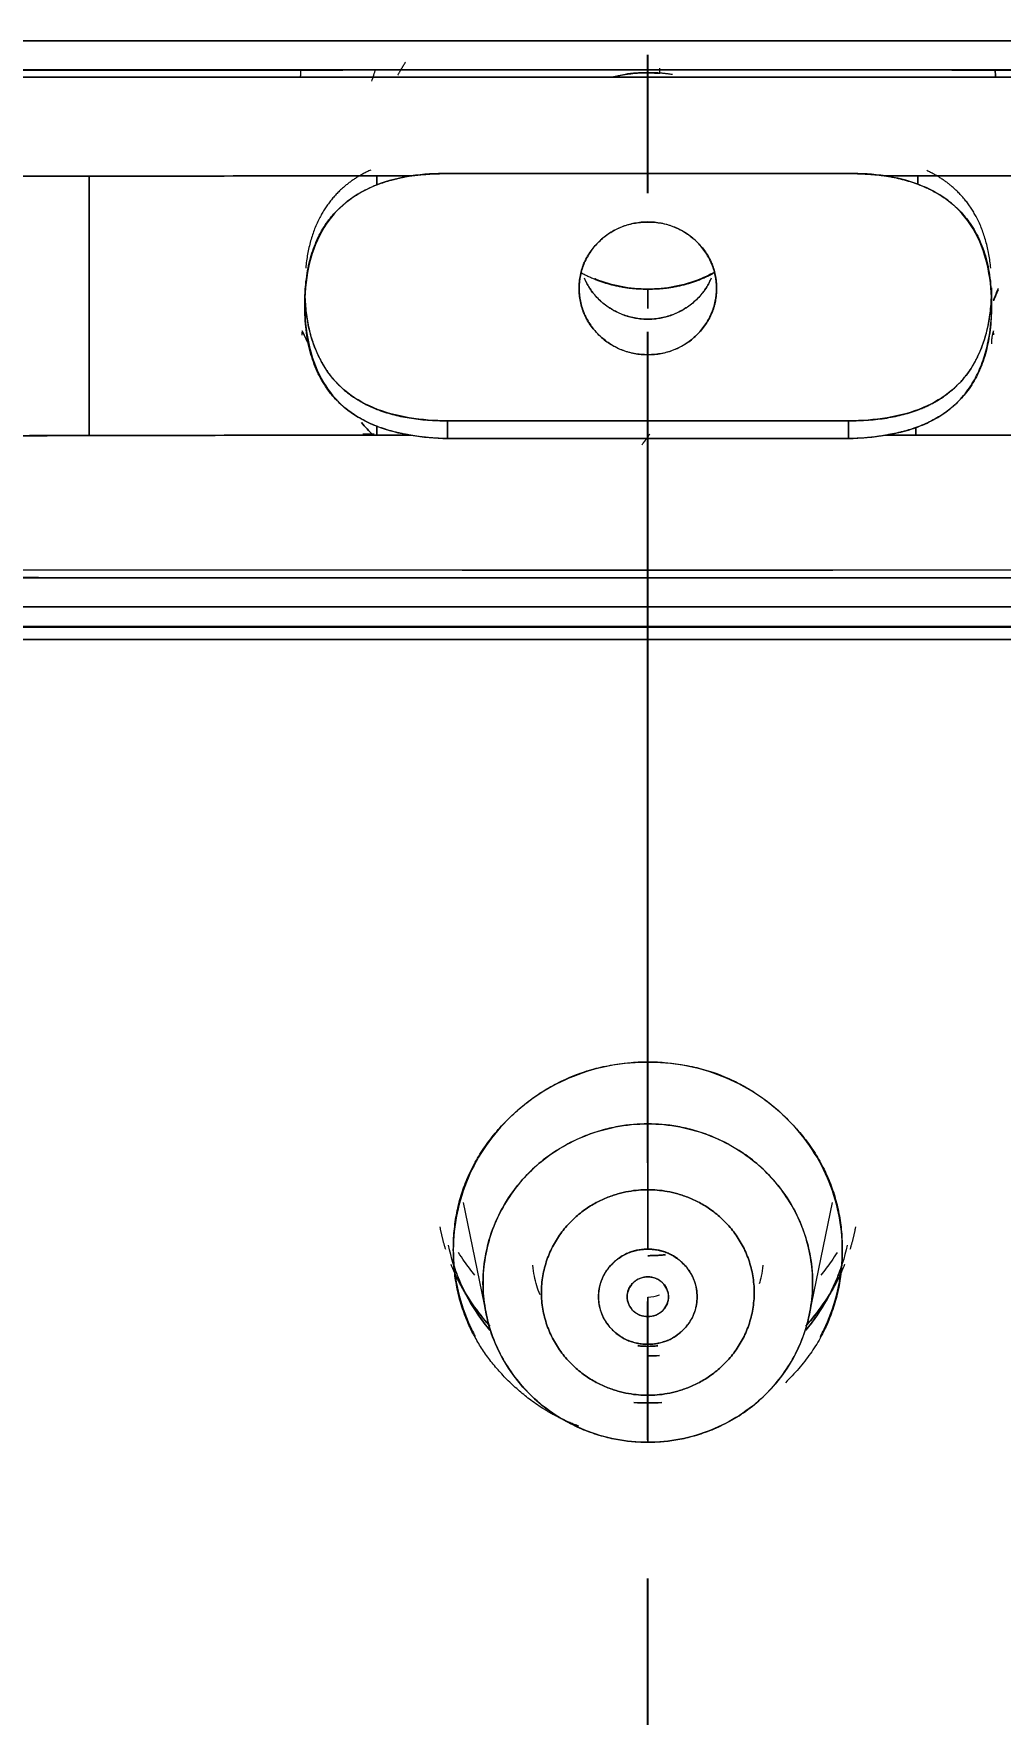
# Model space of a CAD drawing. Header units: inches. Extents: x 1105 to 1525, y -292 to 302.
# Drawn here: x 1204.5 to 1215.05, y 15.59 to 33.94 of the extents above; entities that cross this region are included whole.
import ezdxf

# ---------------------------------------------------------------- set-up
doc = ezdxf.new("R2010")
doc.units = ezdxf.units.IN
doc.header["$LTSCALE"] = 2.42
doc.header["$MEASUREMENT"] = 0
doc.header["$PDMODE"] = 3
doc.header["$PDSIZE"] = 0.3125
doc.linetypes.add('CENTER2', pattern=[1.125, 0.75, -0.125, 0.125, -0.125])
doc.layers.get('0').update_dxf_attribs({"linetype": 'CONTINUOUS'})
doc.layers.get('Defpoints').update_dxf_attribs({"linetype": 'CONTINUOUS'})
doc.layers.add('CENTER', color=1, linetype='CENTER2')
doc.layers.add('DIM', color=3, linetype='CONTINUOUS', lineweight=18)
doc.styles.get("Standard").update_dxf_attribs({"font": 'arial.ttf', "width": 0.8})
doc.dimstyles.new('ISO-25', dxfattribs={"dimtxt": 5, "dimasz": 2.5, "dimexe": 1.25, "dimexo": 0.625, "dimgap": 2, "dimtad": 1, "dimtih": 1, "dimtoh": 1, "dimdec": 1, "dimdsep": 46, "dimtxsty": 'Standard', "dimcen": 0, "dimclrd": 3, "dimclre": 3, "dimclrt": 4, "dimadec": 0, "dimazin": 0, "dimtfac": 1, "dimtdec": 1, "dimtmove": 0, "dimatfit": 3, "dimfxl": 1, "dimarcsym": 0})

# ---------------------------------------------------------------- blocks, each defined once
blk = doc.blocks.new('*D1')
at = {"layer": 'Defpoints', "color": 0, "transparency": 16777216}
for p in [(1211.201, 101.815), (1211.201, -172.578), (1309.638, -172.578)]:
    blk.add_point(p, dxfattribs=at)
at = {"layer": 'DIM', "color": 3, "lineweight": -2, "transparency": 16777216}
for p, q in [((1211.826, 101.815), (1310.888, 101.815)), ((1309.638, 96.815), (1309.638, -30.872)), ((1309.638, -167.578), (1309.638, -39.892)), ((1211.826, -172.578), (1310.888, -172.578))]:
    blk.add_line(p, q, dxfattribs=at)
at = {"layer": 'DIM', "color": 3, "transparency": 16777216}
for points in [[(1308.805, 96.815), (1310.472, 96.815), (1309.638, 101.815)], [(1308.805, -167.578), (1310.472, -167.578), (1309.638, -172.578)]]:
    blk.add_solid(points, dxfattribs=at)
at = {"layer": 'DIM', "color": 4, "transparency": 16777216, "insert": (1309.638, -35.382), "char_height": 5, "attachment_point": 5}
blk.add_mtext('274.4', dxfattribs=at)

msp = doc.modelspace()

# ---------------------------------------------------------------- linework, layer by layer
at = {"linetype": 'Continuous', "lineweight": 18, "extrusion": (0, 1, 0)}
for p, q in [((1214.954, 30.979), (1214.954, 31.166)), ((1209.013, 29.713), (1209.013, 29.52)), ((1213.393, 29.713), (1209.013, 29.713)), ((1213.393, 29.521), (1213.393, 29.713)), ((1209.013, 29.52), (1211.196, 29.521)), ((1211.196, 29.521), (1213.393, 29.521)), ((1174.196, 27.458), (1248.197, 27.458)), ((1209.184, 21.178), (1209.436, 19.958)), ((1212.965, 19.958), (1213.217, 21.178))]:
    msp.add_line(p, q, dxfattribs=at)
at = {"linetype": 'Continuous', "lineweight": 18}
for points, degree, knots in [([(1211.201, 97.587), (1208.989, 97.587), (1204.567, 97.377), (1197.996, 96.435), (1191.554, 94.877), (1185.3, 92.715), (1179.296, 89.972), (1173.599, 86.674), (1168.264, 82.852), (1163.343, 78.543), (1158.882, 73.79), (1154.926, 68.637), (1151.511, 63.134), (1148.672, 57.334), (1146.434, 51.293), (1144.82, 45.07), (1143.846, 38.724), (1143.628, 34.452), (1143.628, 32.316)], 3, [0, 0, 0, 0, 0.0625, 0.125, 0.1875, 0.25, 0.3125, 0.375, 0.4375, 0.5, 0.5625, 0.625, 0.6875, 0.75, 0.8125, 0.875, 0.9375, 1, 1, 1, 1]), ([(1143.628, 32.316), (1143.628, 33.384), (1143.683, 35.52), (1143.927, 38.716), (1144.333, 41.897), (1145.089, 46.107), (1146.435, 51.293), (1148.671, 57.334), (1151.513, 63.133), (1154.925, 68.637), (1158.884, 73.789), (1163.342, 78.544), (1168.266, 82.851), (1175.377, 87.949), (1185.175, 93.007), (1195.807, 96.122), (1204.567, 97.376), (1208.989, 97.587), (1211.201, 97.587)], 3, [0, 0, 0, 0, 0.03125, 0.0625, 0.09375, 0.125, 0.1875, 0.25, 0.3125, 0.375, 0.4375, 0.5, 0.5625, 0.625, 0.75, 0.875, 0.9375, 1, 1, 1, 1]), ([(1278.773, 32.316), (1278.773, 34.452), (1278.555, 38.724), (1277.581, 45.07), (1275.967, 51.293), (1273.729, 57.334), (1270.89, 63.134), (1267.475, 68.637), (1263.519, 73.79), (1259.058, 78.543), (1254.137, 82.852), (1248.802, 86.674), (1243.105, 89.972), (1237.101, 92.715), (1230.847, 94.877), (1224.405, 96.435), (1217.834, 97.377), (1213.412, 97.587), (1211.201, 97.587)], 3, [0, 0, 0, 0, 0.0625, 0.125, 0.1875, 0.25, 0.3125, 0.375, 0.4375, 0.5, 0.5625, 0.625, 0.6875, 0.75, 0.8125, 0.875, 0.9375, 1, 1, 1, 1]), ([(1211.201, 97.587), (1213.412, 97.587), (1217.834, 97.376), (1226.594, 96.122), (1237.226, 93.007), (1247.024, 87.949), (1254.135, 82.851), (1259.059, 78.544), (1263.517, 73.789), (1267.476, 68.637), (1270.888, 63.133), (1273.73, 57.334), (1275.594, 52.3), (1276.773, 48.182), (1277.744, 44.012), (1278.555, 38.724), (1278.773, 34.452), (1278.773, 32.316)], 3, [0, 0, 0, 0, 0.0625, 0.125, 0.25, 0.375, 0.4375, 0.5, 0.5625, 0.625, 0.6875, 0.75, 0.8125, 0.84375, 0.875, 0.9375, 1, 1, 1, 1]), ([(1211.201, 96.342), (1204.652, 96.342), (1191.804, 93.873), (1179.702, 89.031), (1174.255, 85.516), (1168.81, 82.002), (1159.547, 73.055), (1152.269, 62.535), (1147.256, 50.845), (1144.7, 38.434), (1144.7, 32.107)], 2, [0, 0, 0, 0.125, 0.25, 0.375, 0.375, 0.5, 0.625, 0.75, 0.875, 1, 1, 1]), ([(1195.817, 93.394), (1202.015, 94.846), (1208.388, 95.111), (1213.318, 95.316), (1218.223, 94.804), (1224.622, 94.135), (1230.757, 92.275), (1238.11, 90.045), (1244.729, 86.221), (1251.525, 82.295), (1257.155, 76.908), (1262.782, 71.525), (1266.914, 64.997), (1271.044, 58.472), (1273.44, 51.181), (1275.835, 43.891), (1276.356, 36.257), (1276.877, 28.632), (1275.497, 21.105), (1274.115, 13.574), (1270.908, 6.579), (1268.052, 0.347), (1263.883, -5.15), (1257.961, -12.96), (1249.886, -18.696), (1244.869, -22.26), (1239.241, -24.844)], 2, [0, 0, 0, 0.125, 0.125, 0.1875, 0.1875, 0.25, 0.25, 0.3125, 0.3125, 0.375, 0.375, 0.4375, 0.4375, 0.5, 0.5, 0.5625, 0.5625, 0.625, 0.625, 0.6875, 0.6875, 0.75, 0.75, 0.875, 0.875, 1, 1, 1]), ([(1239.241, -24.844), (1239.945, -24.521), (1241.272, -23.883), (1243.174, -22.889), (1245.001, -21.861), (1246.885, -20.721), (1248.901, -19.401), (1251.067, -17.862), (1253.381, -16.063), (1255.852, -13.947), (1258.478, -11.445), (1261.219, -8.502), (1263.993, -5.097), (1266.701, -1.233), (1269.256, 3.091), (1271.566, 7.863), (1273.516, 12.997), (1275.013, 18.357), (1276.016, 23.822), (1276.519, 29.339), (1276.519, 34.879), (1276.016, 40.4), (1275.013, 45.856), (1273.519, 51.206), (1271.546, 56.409), (1269.108, 61.424), (1266.224, 66.213), (1262.916, 70.741), (1259.21, 74.971), (1255.137, 78.868), (1250.725, 82.407), (1245.994, 85.568), (1241.004, 88.308), (1235.91, 90.561), (1230.9, 92.3), (1226.102, 93.564), (1221.565, 94.42), (1217.342, 94.931), (1213.501, 95.163), (1210.069, 95.186), (1207.014, 95.06), (1204.285, 94.831), (1201.84, 94.532), (1199.657, 94.187), (1197.676, 93.811), (1196.425, 93.537), (1195.817, 93.394)], 3, [0, 0, 0, 0, 0.012202, 0.023189, 0.033858, 0.045296, 0.057999, 0.071972, 0.087381, 0.104481, 0.123651, 0.145097, 0.168608, 0.193819, 0.220656, 0.249232, 0.279085, 0.309194, 0.339088, 0.368937, 0.398843, 0.428755, 0.458652, 0.488547, 0.518447, 0.548347, 0.57824, 0.608136, 0.638049, 0.667943, 0.697772, 0.727718, 0.757896, 0.787508, 0.81533, 0.841142, 0.865293, 0.887639, 0.907732, 0.925508, 0.941345, 0.955585, 0.96839, 0.979913, 0.990205, 1, 1, 1, 1]), ([(1275.847, 28.397), (1275.855, 28.506), (1276.042, 31.393), (1276.001, 37.08), (1274.791, 45.363), (1272.449, 53.418), (1269.02, 61.1), (1264.562, 68.273), (1259.157, 74.81), (1252.9, 80.594), (1245.902, 85.522), (1238.289, 89.508), (1230.196, 92.479), (1221.759, 94.387), (1213.124, 95.194), (1204.448, 94.882), (1198.741, 93.93), (1195.937, 93.274)], 3, [0, 0, 0, 0, 0.002813, 0.073998, 0.145197, 0.216398, 0.287593, 0.358788, 0.429985, 0.501178, 0.572361, 0.643545, 0.714738, 0.785869, 0.857235, 0.928659, 1, 1, 1, 1]), ([(1195.887, 93.19), (1196.492, 93.332), (1197.738, 93.605), (1199.71, 93.979), (1201.883, 94.322), (1204.316, 94.62), (1207.033, 94.848), (1210.074, 94.973), (1213.49, 94.95), (1217.314, 94.719), (1221.518, 94.21), (1226.034, 93.358), (1230.81, 92.1), (1235.796, 90.369), (1240.867, 88.127), (1245.834, 85.4), (1250.543, 82.252), (1254.935, 78.73), (1258.989, 74.851), (1262.678, 70.64), (1265.971, 66.134), (1268.842, 61.366), (1271.269, 56.374), (1273.233, 51.195), (1274.72, 45.87), (1275.718, 40.438), (1276.219, 34.943), (1276.219, 29.429), (1275.719, 23.937), (1274.72, 18.497), (1273.23, 13.162), (1271.289, 8.051), (1268.99, 3.302), (1266.446, -1.003), (1263.75, -4.849), (1260.989, -8.238), (1258.26, -11.168), (1255.647, -13.658), (1253.187, -15.765), (1250.884, -17.555), (1248.728, -19.088), (1246.721, -20.401), (1244.846, -21.536), (1243.027, -22.56), (1241.133, -23.549), (1239.813, -24.184), (1239.113, -24.505)], 3, [0, 0, 0, 0, 0.009795, 0.020087, 0.03161, 0.044415, 0.058655, 0.074492, 0.092268, 0.112361, 0.134707, 0.158858, 0.18467, 0.212492, 0.242104, 0.272282, 0.302228, 0.332057, 0.361951, 0.391864, 0.42176, 0.451653, 0.481553, 0.511453, 0.541348, 0.571245, 0.601157, 0.631063, 0.660912, 0.690806, 0.720915, 0.750768, 0.779344, 0.806181, 0.831392, 0.854903, 0.876349, 0.895519, 0.912619, 0.928028, 0.942001, 0.954704, 0.966142, 0.976811, 0.987798, 1, 1, 1, 1]), ([(1238.926, -24.204), (1244.594, -21.601), (1249.636, -17.993), (1253.679, -15.099), (1257.214, -11.632), (1261.748, -7.184), (1265.281, -1.952), (1269.377, 4.114), (1271.926, 10.932), (1274.313, 17.314), (1275.221, 24.04), (1276.204, 31.32), (1275.41, 38.624), (1274.478, 47.195), (1271.171, 55.203), (1268.094, 62.655), (1263.166, 69.11), (1259.017, 74.545), (1253.753, 79.002), (1248.176, 83.723), (1241.629, 87.101), (1235.346, 90.344), (1228.485, 92.185), (1218.496, 94.865), (1208.135, 94.39), (1201.98, 94.108), (1195.989, 92.705)], 2, [0, 0, 0, 0.125, 0.125, 0.1875, 0.1875, 0.25, 0.25, 0.3125, 0.3125, 0.375, 0.375, 0.4375, 0.4375, 0.5, 0.5, 0.5625, 0.5625, 0.625, 0.625, 0.6875, 0.6875, 0.75, 0.75, 0.875, 0.875, 1, 1, 1]), ([(1195.989, 92.705), (1196.681, 92.867), (1198.001, 93.154), (1199.941, 93.514), (1201.848, 93.812), (1203.864, 94.068), (1206.081, 94.278), (1208.538, 94.424), (1211.258, 94.481), (1214.287, 94.415), (1217.665, 94.179), (1221.39, 93.718), (1225.413, 92.977), (1229.663, 91.91), (1234.077, 90.476), (1238.587, 88.642), (1243.083, 86.403), (1247.409, 83.81), (1251.422, 80.959), (1255.075, 77.927), (1258.424, 74.708), (1261.577, 71.202), (1264.604, 67.271), (1267.483, 62.819), (1270.107, 57.845), (1272.33, 52.456), (1274.036, 46.829), (1275.168, 41.173), (1275.735, 35.705), (1275.811, 30.574), (1275.491, 25.797), (1274.836, 21.258), (1273.845, 16.787), (1272.478, 12.274), (1270.697, 7.727), (1268.522, 3.274), (1266.041, -0.911), (1263.375, -4.71), (1260.618, -8.09), (1257.835, -11.072), (1255.092, -13.667), (1252.471, -15.879), (1250.029, -17.736), (1247.779, -19.294), (1245.71, -20.607), (1243.81, -21.721), (1242.074, -22.664), (1240.467, -23.48), (1239.433, -23.971), (1238.926, -24.204)], 3, [0, 0, 0, 0, 0.011269, 0.021419, 0.031278, 0.041852, 0.053605, 0.066538, 0.08081, 0.096678, 0.114498, 0.1344, 0.156117, 0.179301, 0.203861, 0.229789, 0.256714, 0.283873, 0.310306, 0.335514, 0.360061, 0.38505, 0.41157, 0.440282, 0.471001, 0.502948, 0.535235, 0.566974, 0.597228, 0.625207, 0.651, 0.675617, 0.700265, 0.725877, 0.752635, 0.779868, 0.806498, 0.831609, 0.855023, 0.876985, 0.897373, 0.915773, 0.93207, 0.946569, 0.959582, 0.971263, 0.981756, 0.991115, 1, 1, 1, 1]), ([(1211.196, 33.545), (1209.083, 33.545), (1205.005, 33.544), (1199.095, 33.541), (1193.574, 33.538), (1188.386, 33.534), (1183.493, 33.53), (1178.793, 33.528), (1175.726, 33.527), (1174.196, 33.527)], 3, [0, 0, 0, 0, 0.171361, 0.33061, 0.479245, 0.618954, 0.751317, 0.87595, 1, 1, 1, 1]), ([(1174.196, 33.459), (1174.621, 33.459), (1175.623, 33.459), (1177.354, 33.459), (1179.541, 33.459), (1182.183, 33.459), (1185.282, 33.46), (1188.837, 33.461), (1192.69, 33.462), (1196.64, 33.463), (1200.486, 33.464), (1204.186, 33.465), (1207.74, 33.465), (1210.06, 33.465), (1211.196, 33.465)], 3, [0, 0, 0, 0, 0.03445, 0.081226, 0.140329, 0.211757, 0.295512, 0.391593, 0.5, 0.607891, 0.711837, 0.811837, 0.907891, 1, 1, 1, 1]), ([(1211.196, 33.465), (1205.03, 33.463), (1198.863, 33.463), (1186.53, 33.462), (1180.363, 33.461), (1174.196, 33.459)], 3, [0, 0, 0, 0, 0.5, 0.5, 1, 1, 1, 1]), ([(1211.201, 33.514), (1211.076, 33.514), (1210.951, 33.499), (1210.826, 33.468), (1210.823, 33.467), (1210.819, 33.466)], 3, [0, 0, 0, 0, 0.972171, 0.972171, 1, 1, 1, 1]), ([(1211.47, 33.493), (1211.34, 33.514), (1211.086, 33.514), (1210.978, 33.5)], 2, [0, 0, 0, 0.547903, 1, 1, 1]), ([(1248.196, 33.527), (1246.341, 33.527), (1242.787, 33.528), (1237.612, 33.531), (1232.647, 33.535), (1227.637, 33.539), (1222.421, 33.542), (1216.909, 33.544), (1213.139, 33.545), (1211.196, 33.545)], 3, [0, 0, 0, 0, 0.150471, 0.288099, 0.419622, 0.553075, 0.694302, 0.842529, 1, 1, 1, 1]), ([(1248.196, 33.459), (1242.03, 33.461), (1235.863, 33.462), (1223.53, 33.463), (1217.363, 33.463), (1211.196, 33.465)], 3, [0, 0, 0, 0, 0.5, 0.5, 1, 1, 1, 1]), ([(1211.196, 33.465), (1212.231, 33.465), (1214.4, 33.465), (1217.802, 33.465), (1221.502, 33.464), (1225.5, 33.463), (1229.723, 33.462), (1233.899, 33.461), (1237.758, 33.46), (1241.1, 33.459), (1243.925, 33.459), (1246.233, 33.459), (1247.599, 33.459), (1248.196, 33.459)], 3, [0, 0, 0, 0, 0.083895, 0.175842, 0.275842, 0.383895, 0.5, 0.618249, 0.722532, 0.812849, 0.889199, 0.951583, 1, 1, 1, 1]), ([(1208.176, 32.451), (1208.001, 32.372), (1207.867, 32.252), (1207.52, 31.941), (1207.466, 31.381)], 2, [0, 0, 0, 0.286335, 0.286335, 1, 1, 1]), ([(1208.244, 32.29), (1208.25, 32.292), (1208.262, 32.297), (1208.28, 32.303), (1208.298, 32.31), (1208.317, 32.316), (1208.335, 32.322), (1208.354, 32.328), (1208.373, 32.333), (1208.392, 32.339), (1208.412, 32.344), (1208.431, 32.349), (1208.451, 32.354), (1208.471, 32.359), (1208.491, 32.364), (1208.511, 32.368), (1208.532, 32.373), (1208.552, 32.377), (1208.573, 32.381), (1208.594, 32.384), (1208.608, 32.387), (1208.615, 32.388)], 3, [0, 0, 0, 0, 0.049618, 0.099529, 0.14974, 0.20026, 0.251096, 0.302255, 0.353746, 0.405576, 0.457751, 0.510279, 0.563166, 0.616421, 0.670048, 0.724055, 0.778448, 0.833233, 0.888416, 0.944003, 1, 1, 1, 1]), ([(1208.615, 32.388), (1208.622, 32.389), (1208.637, 32.39), (1208.658, 32.393), (1208.68, 32.395), (1208.701, 32.398), (1208.723, 32.4), (1208.745, 32.402), (1208.767, 32.403), (1208.789, 32.405), (1208.811, 32.406), (1208.834, 32.408), (1208.856, 32.409), (1208.879, 32.41), (1208.902, 32.411), (1208.925, 32.411), (1208.948, 32.412), (1208.971, 32.412), (1208.994, 32.412), (1209.01, 32.412), (1209.018, 32.412)], 3, [0, 0, 0, 0, 0.053567, 0.10733, 0.161295, 0.215469, 0.269862, 0.324479, 0.379328, 0.434417, 0.489753, 0.545342, 0.601191, 0.657308, 0.7137, 0.770372, 0.827331, 0.884585, 0.942139, 1, 1, 1, 1]), ([(1213.393, 32.412), (1213.401, 32.412), (1213.418, 32.412), (1213.442, 32.412), (1213.467, 32.412), (1213.491, 32.411), (1213.515, 32.41), (1213.539, 32.409), (1213.563, 32.408), (1213.587, 32.407), (1213.61, 32.406), (1213.634, 32.404), (1213.657, 32.402), (1213.68, 32.4), (1213.703, 32.398), (1213.726, 32.396), (1213.749, 32.393), (1213.771, 32.391), (1213.786, 32.389), (1213.794, 32.388)], 3, [0, 0, 0, 0, 0.061246, 0.122149, 0.182718, 0.24296, 0.302882, 0.362493, 0.421801, 0.480813, 0.539537, 0.597982, 0.656157, 0.714069, 0.771727, 0.829141, 0.886318, 0.943268, 1, 1, 1, 1]), ([(1213.794, 32.388), (1213.802, 32.386), (1213.818, 32.384), (1213.841, 32.38), (1213.865, 32.375), (1213.888, 32.37), (1213.911, 32.366), (1213.934, 32.36), (1213.956, 32.355), (1213.978, 32.349), (1214, 32.344), (1214.022, 32.338), (1214.044, 32.331), (1214.065, 32.325), (1214.086, 32.318), (1214.107, 32.311), (1214.127, 32.304), (1214.141, 32.299), (1214.147, 32.296)], 3, [0, 0, 0, 0, 0.066214, 0.131888, 0.197031, 0.261652, 0.325761, 0.389366, 0.452478, 0.515106, 0.577261, 0.638953, 0.700192, 0.760991, 0.82136, 0.881309, 0.940852, 1, 1, 1, 1]), ([(1214.944, 31.378), (1214.891, 31.938), (1214.544, 32.251), (1214.415, 32.367), (1214.247, 32.445)], 2, [0, 0, 0, 0.720531, 0.720531, 1, 1, 1]), ([(1208.244, 32.29), (1208.231, 32.284), (1208.099, 32.231), (1207.863, 32.092), (1207.613, 31.778), (1207.477, 31.38), (1207.442, 30.944), (1207.49, 30.514), (1207.634, 30.136), (1207.877, 29.842), (1208.103, 29.71), (1208.231, 29.658), (1208.244, 29.653)], 3, [0, 0, 0, 0, 0.013087, 0.126955, 0.243048, 0.371384, 0.509065, 0.645228, 0.768158, 0.876552, 0.986668, 1, 1, 1, 1]), ([(1208.244, 29.653), (1207.449, 29.961), (1207.455, 30.989), (1207.46, 31.984), (1208.244, 32.29)], 2, [0, 0, 0, 0.5, 0.5, 1, 1, 1]), ([(1214.147, 32.297), (1214.975, 31.986), (1214.953, 30.932), (1214.933, 29.925), (1214.125, 29.639)], 2, [0, 0, 0, 0.5, 0.5, 1, 1, 1]), ([(1214.125, 29.638), (1214.159, 29.65), (1214.192, 29.663), (1214.257, 29.692), (1214.353, 29.739), (1214.442, 29.797), (1214.552, 29.885), (1214.602, 29.934), (1214.692, 30.042), (1214.732, 30.1), (1214.8, 30.222), (1214.828, 30.285), (1214.876, 30.415), (1214.895, 30.482), (1214.939, 30.684), (1214.953, 30.822), (1214.955, 31.098), (1214.943, 31.236), (1214.888, 31.507), (1214.844, 31.64), (1214.712, 31.885), (1214.624, 31.997), (1214.462, 32.133), (1214.403, 32.172), (1214.279, 32.242), (1214.214, 32.271), (1214.147, 32.296)], 3, [0, 0, 0, 0, 0.03125, 0.03125, 0.0625, 0.125, 0.125, 0.1875, 0.1875, 0.25, 0.25, 0.3125, 0.3125, 0.375, 0.375, 0.5, 0.5, 0.625, 0.625, 0.75, 0.75, 0.875, 0.875, 0.9375, 0.9375, 1, 1, 1, 1]), ([(1211.951, 31.159), (1211.951, 31.207), (1211.946, 31.254), (1211.927, 31.347), (1211.912, 31.393), (1211.875, 31.48), (1211.851, 31.522), (1211.797, 31.601), (1211.766, 31.638), (1211.696, 31.705), (1211.658, 31.735), (1211.576, 31.788), (1211.533, 31.81), (1211.442, 31.847), (1211.395, 31.86), (1211.299, 31.879), (1211.25, 31.884), (1211.151, 31.884), (1211.102, 31.879), (1211.006, 31.86), (1210.959, 31.847), (1210.868, 31.81), (1210.825, 31.788), (1210.743, 31.735), (1210.705, 31.705), (1210.635, 31.638), (1210.604, 31.601), (1210.55, 31.522), (1210.526, 31.48), (1210.489, 31.393), (1210.474, 31.347), (1210.455, 31.254), (1210.451, 31.207), (1210.451, 31.159)], 3, [0, 0, 0, 0, 0.0625, 0.0625, 0.125, 0.125, 0.1875, 0.1875, 0.25, 0.25, 0.3125, 0.3125, 0.375, 0.375, 0.4375, 0.4375, 0.5, 0.5, 0.5625, 0.5625, 0.625, 0.625, 0.6875, 0.6875, 0.75, 0.75, 0.8125, 0.8125, 0.875, 0.875, 0.9375, 0.9375, 1, 1, 1, 1]), ([(1211.893, 31.27), (1211.875, 31.226), (1211.851, 31.184), (1211.797, 31.105), (1211.766, 31.069), (1211.696, 31.002), (1211.658, 30.971), (1211.576, 30.919), (1211.533, 30.896), (1211.442, 30.86), (1211.395, 30.846), (1211.299, 30.828), (1211.25, 30.823), (1211.151, 30.823), (1211.102, 30.828), (1211.006, 30.846), (1210.959, 30.86), (1210.868, 30.896), (1210.825, 30.919), (1210.743, 30.971), (1210.705, 31.002), (1210.635, 31.069), (1210.604, 31.105), (1210.55, 31.184), (1210.526, 31.226), (1210.508, 31.27)], 3, [0, 0, 0, 0, 0.083335, 0.083335, 0.16667, 0.16667, 0.250005, 0.250005, 0.33334, 0.33334, 0.416675, 0.416675, 0.50001, 0.50001, 0.583346, 0.583346, 0.666681, 0.666681, 0.750016, 0.750016, 0.833351, 0.833351, 0.916686, 0.916686, 1, 1, 1, 1]), ([(1211.201, 31.151), (1211.103, 31.151), (1211.006, 31.16), (1210.816, 31.196), (1210.723, 31.224), (1210.63, 31.261), (1210.627, 31.262), (1210.623, 31.264)], 3, [0, 0, 0, 0, 0.491159, 0.491159, 0.982319, 0.982319, 1, 1, 1, 1]), ([(1211.924, 31.333), (1211.873, 31.305), (1211.821, 31.281), (1211.678, 31.224), (1211.585, 31.196), (1211.395, 31.16), (1211.298, 31.151), (1211.201, 31.151)], 3, [0, 0, 0, 0, 0.229658, 0.229658, 0.614829, 0.614829, 1, 1, 1, 1]), ([(1207.456, 31.162), (1207.457, 30.44), (1207.864, 30.069), (1208.255, 29.713), (1209.013, 29.713)], 2, [0, 0, 0, 0.5, 0.5, 1, 1, 1]), ([(1210.451, 31.159), (1210.451, 31.112), (1210.455, 31.064), (1210.474, 30.971), (1210.489, 30.926), (1210.526, 30.838), (1210.55, 30.796), (1210.604, 30.717), (1210.635, 30.68), (1210.705, 30.613), (1210.743, 30.583), (1210.825, 30.53), (1210.868, 30.508), (1210.959, 30.472), (1211.006, 30.458), (1211.102, 30.439), (1211.151, 30.435), (1211.25, 30.435), (1211.299, 30.439), (1211.395, 30.458), (1211.442, 30.472), (1211.533, 30.508), (1211.576, 30.53), (1211.658, 30.583), (1211.696, 30.613), (1211.766, 30.68), (1211.797, 30.717), (1211.851, 30.796), (1211.875, 30.838), (1211.912, 30.926), (1211.927, 30.971), (1211.946, 31.064), (1211.951, 31.112), (1211.951, 31.159)], 3, [0, 0, 0, 0, 0.0625, 0.0625, 0.125, 0.125, 0.1875, 0.1875, 0.25, 0.25, 0.3125, 0.3125, 0.375, 0.375, 0.4375, 0.4375, 0.5, 0.5, 0.5625, 0.5625, 0.625, 0.625, 0.6875, 0.6875, 0.75, 0.75, 0.8125, 0.8125, 0.875, 0.875, 0.9375, 0.9375, 1, 1, 1, 1]), ([(1214.954, 31.166), (1214.954, 31.154), (1214.953, 30.994), (1214.92, 30.702), (1214.776, 30.324), (1214.533, 30.029), (1214.201, 29.836), (1213.812, 29.733), (1213.534, 29.713), (1213.393, 29.713)], 3, [0, 0, 0, 0, 0.015174, 0.2001, 0.367054, 0.514265, 0.663816, 0.8292, 1, 1, 1, 1]), ([(1213.393, 29.713), (1214.15, 29.712), (1214.543, 30.067), (1214.951, 30.436), (1214.954, 31.159)], 2, [0, 0, 0, 0.5, 0.5, 1, 1, 1]), ([(1209.013, 29.713), (1208.873, 29.713), (1208.597, 29.733), (1208.209, 29.836), (1207.877, 30.029), (1207.634, 30.324), (1207.508, 30.652), (1207.472, 30.879), (1207.464, 30.974)], 3, [0, 0, 0, 0, 0.184328, 0.364434, 0.527298, 0.687613, 0.869429, 1, 1, 1, 1]), ([(1214.974, 30.697), (1214.973, 30.694), (1214.971, 30.687), (1214.968, 30.678), (1214.966, 30.668), (1214.963, 30.659), (1214.961, 30.649), (1214.959, 30.64), (1214.958, 30.631), (1214.956, 30.622), (1214.955, 30.613), (1214.954, 30.604), (1214.953, 30.595), (1214.953, 30.587), (1214.952, 30.578), (1214.952, 30.57), (1214.952, 30.562), (1214.952, 30.557), (1214.952, 30.554)], 3, [0, 0, 0, 0, 0.071118, 0.141097, 0.209938, 0.277644, 0.344217, 0.409659, 0.47397, 0.537153, 0.599209, 0.660138, 0.719942, 0.778622, 0.836178, 0.892611, 0.947923, 1, 1, 1, 1]), ([(1208.614, 29.556), (1208.606, 29.557), (1208.59, 29.56), (1208.567, 29.564), (1208.543, 29.568), (1208.52, 29.573), (1208.498, 29.578), (1208.475, 29.583), (1208.453, 29.588), (1208.431, 29.593), (1208.41, 29.599), (1208.388, 29.605), (1208.367, 29.611), (1208.346, 29.618), (1208.325, 29.624), (1208.305, 29.631), (1208.284, 29.638), (1208.264, 29.645), (1208.251, 29.65), (1208.244, 29.653)], 3, [0, 0, 0, 0, 0.062585, 0.124655, 0.186219, 0.247284, 0.307859, 0.367953, 0.427576, 0.486736, 0.545443, 0.603707, 0.661537, 0.718944, 0.775938, 0.83253, 0.88873, 0.94455, 1, 1, 1, 1]), ([(1209.013, 29.52), (1209.004, 29.52), (1208.988, 29.52), (1208.964, 29.521), (1208.939, 29.521), (1208.915, 29.522), (1208.891, 29.523), (1208.867, 29.525), (1208.843, 29.526), (1208.82, 29.528), (1208.796, 29.53), (1208.773, 29.533), (1208.75, 29.535), (1208.727, 29.538), (1208.704, 29.541), (1208.681, 29.544), (1208.658, 29.548), (1208.636, 29.552), (1208.621, 29.555), (1208.614, 29.556)], 3, [0, 0, 0, 0, 0.061308, 0.122267, 0.182883, 0.243165, 0.303121, 0.362757, 0.422082, 0.481103, 0.539829, 0.598267, 0.656426, 0.714315, 0.771942, 0.829315, 0.886443, 0.943335, 1, 1, 1, 1]), ([(1213.796, 29.556), (1213.789, 29.555), (1213.775, 29.552), (1213.754, 29.549), (1213.732, 29.545), (1213.71, 29.542), (1213.689, 29.539), (1213.667, 29.536), (1213.644, 29.533), (1213.622, 29.531), (1213.6, 29.529), (1213.577, 29.527), (1213.555, 29.525), (1213.532, 29.524), (1213.509, 29.523), (1213.486, 29.522), (1213.463, 29.521), (1213.44, 29.521), (1213.416, 29.52), (1213.401, 29.52), (1213.393, 29.52)], 3, [0, 0, 0, 0, 0.053488, 0.107179, 0.161083, 0.215206, 0.269556, 0.32414, 0.378966, 0.434041, 0.489372, 0.544965, 0.600829, 0.65697, 0.713394, 0.770109, 0.82712, 0.884435, 0.942059, 1, 1, 1, 1]), ([(1214.125, 29.638), (1214.119, 29.636), (1214.106, 29.632), (1214.087, 29.625), (1214.068, 29.619), (1214.048, 29.613), (1214.028, 29.607), (1214.008, 29.601), (1213.988, 29.596), (1213.968, 29.591), (1213.947, 29.586), (1213.926, 29.581), (1213.905, 29.576), (1213.884, 29.572), (1213.862, 29.568), (1213.84, 29.564), (1213.818, 29.56), (1213.804, 29.557), (1213.796, 29.556)], 3, [0, 0, 0, 0, 0.059299, 0.118981, 0.179056, 0.239534, 0.300424, 0.361737, 0.423481, 0.485664, 0.548297, 0.611388, 0.674944, 0.738975, 0.803488, 0.868492, 0.933993, 1, 1, 1, 1]), ([(1211.196, 28.083), (1210.162, 28.083), (1207.994, 28.083), (1204.592, 28.083), (1200.892, 28.084), (1196.894, 28.084), (1192.67, 28.085), (1188.494, 28.086), (1184.636, 28.087), (1181.295, 28.087), (1178.469, 28.088), (1176.161, 28.087), (1174.794, 28.087), (1174.196, 28.087)], 3, [0, 0, 0, 0, 0.083875, 0.175812, 0.275812, 0.383875, 0.5, 0.618229, 0.7225, 0.812812, 0.889166, 0.951562, 1, 1, 1, 1]), ([(1174.196, 28.087), (1180.363, 28.085), (1186.53, 28.085), (1198.863, 28.086), (1205.03, 28.086), (1211.196, 28.083)], 3, [0, 0, 0, 0, 0.5, 0.5, 1, 1, 1, 1]), ([(1248.196, 28.087), (1247.772, 28.087), (1246.77, 28.088), (1245.039, 28.088), (1242.853, 28.088), (1240.21, 28.088), (1237.111, 28.087), (1233.556, 28.086), (1229.703, 28.086), (1225.753, 28.085), (1221.908, 28.084), (1218.208, 28.084), (1214.653, 28.083), (1212.333, 28.083), (1211.196, 28.083)], 3, [0, 0, 0, 0, 0.034446, 0.081219, 0.14032, 0.211749, 0.295505, 0.391589, 0.5, 0.607881, 0.711822, 0.811822, 0.907881, 1, 1, 1, 1]), ([(1211.196, 28.083), (1217.363, 28.086), (1223.53, 28.086), (1235.863, 28.085), (1242.03, 28.085), (1248.196, 28.087)], 3, [0, 0, 0, 0, 0.5, 0.5, 1, 1, 1, 1]), ([(1174.196, 28.015), (1176.053, 28.015), (1179.607, 28.014), (1184.784, 28.011), (1189.75, 28.007), (1194.759, 28.003), (1199.974, 28), (1205.485, 27.997), (1209.255, 27.997), (1211.196, 27.997)], 3, [0, 0, 0, 0, 0.150528, 0.288197, 0.419737, 0.553162, 0.694364, 0.842568, 1, 1, 1, 1]), ([(1211.196, 27.997), (1213.31, 27.997), (1217.388, 27.998), (1223.299, 28), (1228.819, 28.004), (1234.008, 28.008), (1238.901, 28.011), (1243.6, 28.014), (1246.667, 28.015), (1248.196, 28.015)], 3, [0, 0, 0, 0, 0.171374, 0.330633, 0.479275, 0.618984, 0.751357, 0.875997, 1, 1, 1, 1]), ([(1210.446, 18.736), (1210.035, 18.886), (1209.078, 19.81), (1209.077, 21.509), (1210.321, 22.711), (1211.201, 22.711)], 2, [0, 0, 0, 0.152527, 0.435018, 0.717509, 1, 1, 1]), ([(1211.201, 22.711), (1211.062, 22.711), (1210.923, 22.697), (1210.65, 22.645), (1210.516, 22.606), (1210.26, 22.503), (1210.137, 22.44), (1209.905, 22.29), (1209.798, 22.205), (1209.601, 22.015), (1209.512, 21.911), (1209.358, 21.688), (1209.292, 21.569), (1209.186, 21.321), (1209.145, 21.192), (1209.091, 20.928), (1209.077, 20.794), (1209.077, 20.526), (1209.091, 20.392), (1209.145, 20.128), (1209.186, 19.999), (1209.263, 19.82), (1209.289, 19.767), (1209.317, 19.714)], 3, [0, 0, 0, 0, 0.095767, 0.095767, 0.191534, 0.191534, 0.287301, 0.287301, 0.383068, 0.383068, 0.478835, 0.478835, 0.574603, 0.574603, 0.67037, 0.67037, 0.766137, 0.766137, 0.861904, 0.861904, 0.957671, 0.957671, 1, 1, 1, 1]), ([(1213.084, 19.714), (1213.112, 19.767), (1213.138, 19.82), (1213.215, 19.999), (1213.256, 20.128), (1213.31, 20.392), (1213.324, 20.526), (1213.324, 20.794), (1213.31, 20.928), (1213.256, 21.192), (1213.215, 21.321), (1213.109, 21.569), (1213.043, 21.688), (1212.889, 21.911), (1212.8, 22.015), (1212.603, 22.205), (1212.496, 22.29), (1212.264, 22.44), (1212.141, 22.503), (1211.885, 22.606), (1211.751, 22.645), (1211.478, 22.697), (1211.339, 22.711), (1211.201, 22.711)], 3, [0, 0, 0, 0, 0.042329, 0.042329, 0.138096, 0.138096, 0.233863, 0.233863, 0.32963, 0.32963, 0.425397, 0.425397, 0.521165, 0.521165, 0.616932, 0.616932, 0.712699, 0.712699, 0.808466, 0.808466, 0.904233, 0.904233, 1, 1, 1, 1]), ([(1211.201, 18.56), (1211.083, 18.56), (1210.965, 18.571), (1210.734, 18.615), (1210.621, 18.649), (1210.403, 18.736), (1210.299, 18.79), (1210.103, 18.916), (1210.011, 18.989), (1209.845, 19.149), (1209.77, 19.238), (1209.639, 19.427), (1209.583, 19.528), (1209.493, 19.738), (1209.459, 19.847), (1209.413, 20.07), (1209.401, 20.184), (1209.401, 20.412), (1209.413, 20.525), (1209.459, 20.749), (1209.493, 20.858), (1209.583, 21.068), (1209.639, 21.169), (1209.77, 21.358), (1209.845, 21.447), (1210.011, 21.607), (1210.103, 21.68), (1210.299, 21.806), (1210.403, 21.86), (1210.621, 21.947), (1210.734, 21.98), (1210.965, 22.025), (1211.083, 22.036), (1211.201, 22.036)], 3, [0, 0, 0, 0, 0.0625, 0.0625, 0.125, 0.125, 0.1875, 0.1875, 0.25, 0.25, 0.3125, 0.3125, 0.375, 0.375, 0.4375, 0.4375, 0.5, 0.5, 0.5625, 0.5625, 0.625, 0.625, 0.6875, 0.6875, 0.75, 0.75, 0.8125, 0.8125, 0.875, 0.875, 0.9375, 0.9375, 1, 1, 1, 1]), ([(1211.201, 22.036), (1211.318, 22.036), (1211.436, 22.025), (1211.667, 21.98), (1211.78, 21.947), (1211.998, 21.86), (1212.102, 21.806), (1212.298, 21.68), (1212.39, 21.607), (1212.556, 21.447), (1212.631, 21.358), (1212.762, 21.169), (1212.818, 21.068), (1212.908, 20.858), (1212.942, 20.749), (1212.988, 20.525), (1213, 20.412), (1213, 20.184), (1212.988, 20.07), (1212.942, 19.847), (1212.908, 19.738), (1212.818, 19.528), (1212.762, 19.427), (1212.631, 19.238), (1212.556, 19.149), (1212.39, 18.989), (1212.298, 18.916), (1212.102, 18.79), (1211.998, 18.736), (1211.78, 18.649), (1211.667, 18.615), (1211.436, 18.571), (1211.318, 18.56), (1211.201, 18.56)], 3, [0, 0, 0, 0, 0.0625, 0.0625, 0.125, 0.125, 0.1875, 0.1875, 0.25, 0.25, 0.3125, 0.3125, 0.375, 0.375, 0.4375, 0.4375, 0.5, 0.5, 0.5625, 0.5625, 0.625, 0.625, 0.6875, 0.6875, 0.75, 0.75, 0.8125, 0.8125, 0.875, 0.875, 0.9375, 0.9375, 1, 1, 1, 1]), ([(1211.201, 21.317), (1211.201, 21.289), (1211.201, 21.214), (1211.201, 21.108), (1211.201, 20.991), (1211.201, 20.89), (1211.201, 20.793), (1211.201, 20.715), (1211.201, 20.668)], 3, [0, 0, 0, 0, 0.122135, 0.34583, 0.503808, 0.646393, 0.80598, 1, 1, 1, 1]), ([(1211.201, 20.668), (1211.201, 20.715), (1211.201, 20.793), (1211.201, 20.89), (1211.201, 20.991), (1211.201, 21.108), (1211.201, 21.214), (1211.201, 21.289), (1211.201, 21.317)], 3, [0, 0, 0, 0, 0.19402, 0.353607, 0.496192, 0.65417, 0.877865, 1, 1, 1, 1]), ([(1209.477, 19.783), (1209.434, 19.834), (1209.394, 19.887), (1209.275, 20.059), (1209.206, 20.183), (1209.095, 20.442), (1209.053, 20.576), (1209.025, 20.713)], 3, [0, 0, 0, 0, 0.190477, 0.190477, 0.595745, 0.595745, 1, 1, 1, 1]), ([(1209.313, 20.383), (1209.272, 20.433), (1209.233, 20.485), (1209.175, 20.568), (1209.155, 20.599), (1209.135, 20.631)], 3, [0, 0, 0, 0, 0.635125, 0.635125, 1, 1, 1, 1]), ([(1213.376, 20.713), (1213.348, 20.576), (1213.306, 20.442), (1213.195, 20.183), (1213.126, 20.059), (1213.007, 19.887), (1212.967, 19.834), (1212.924, 19.783)], 3, [0, 0, 0, 0, 0.404255, 0.404255, 0.809524, 0.809524, 1, 1, 1, 1]), ([(1213.266, 20.631), (1213.246, 20.599), (1213.226, 20.568), (1213.168, 20.485), (1213.129, 20.433), (1213.088, 20.383)], 3, [0, 0, 0, 0, 0.364874, 0.364874, 1, 1, 1, 1]), ([(1209.477, 19.829), (1209.221, 20.107), (1209.062, 20.478), (1209.053, 20.501)], 2, [0, 0, 0, 0.938432, 1, 1, 1]), ([(1209.078, 20.507), (1209.099, 20.441), (1209.123, 20.376), (1209.206, 20.183), (1209.275, 20.059), (1209.394, 19.887), (1209.434, 19.834), (1209.477, 19.783)], 3, [0, 0, 0, 0, 0.250287, 0.250287, 0.760296, 0.760296, 1, 1, 1, 1]), ([(1210.024, 20.169), (1209.998, 20.235), (1209.977, 20.303), (1209.955, 20.412), (1209.949, 20.452), (1209.945, 20.492)], 3, [0, 0, 0, 0, 0.637914, 0.637914, 1, 1, 1, 1]), ([(1212.456, 20.492), (1212.452, 20.452), (1212.446, 20.412), (1212.432, 20.344), (1212.425, 20.316), (1212.418, 20.289)], 3, [0, 0, 0, 0, 0.583551, 0.583551, 1, 1, 1, 1]), ([(1212.924, 19.783), (1212.967, 19.834), (1213.007, 19.887), (1213.126, 20.059), (1213.195, 20.183), (1213.278, 20.376), (1213.302, 20.441), (1213.323, 20.507)], 3, [0, 0, 0, 0, 0.239705, 0.239705, 0.749713, 0.749713, 1, 1, 1, 1]), ([(1213.348, 20.501), (1213.339, 20.478), (1213.181, 20.108), (1212.924, 19.829)], 2, [0, 0, 0, 0.061405, 1, 1, 1]), ([(1209.118, 20.354), (1209.167, 20.256), (1209.222, 20.161), (1209.343, 19.986), (1209.408, 19.905), (1209.477, 19.829)], 3, [0, 0, 0, 0, 0.516715, 0.516715, 1, 1, 1, 1]), ([(1211.201, 20.366), (1211.171, 20.366), (1211.142, 20.36), (1211.087, 20.338), (1211.062, 20.322), (1211.021, 20.282), (1211.004, 20.258), (1210.981, 20.205), (1210.976, 20.177), (1210.976, 20.12), (1210.981, 20.092), (1211.004, 20.039), (1211.021, 20.015), (1211.062, 19.975), (1211.087, 19.959), (1211.142, 19.937), (1211.171, 19.931), (1211.201, 19.931)], 3, [0, 0, 0, 0, 0.125, 0.125, 0.25, 0.25, 0.375, 0.375, 0.5, 0.5, 0.625, 0.625, 0.75, 0.75, 0.875, 0.875, 1, 1, 1, 1]), ([(1211.201, 19.931), (1211.23, 19.931), (1211.259, 19.937), (1211.314, 19.959), (1211.339, 19.975), (1211.38, 20.015), (1211.397, 20.039), (1211.42, 20.092), (1211.426, 20.12), (1211.426, 20.177), (1211.42, 20.205), (1211.397, 20.258), (1211.38, 20.282), (1211.339, 20.322), (1211.314, 20.338), (1211.259, 20.36), (1211.23, 20.366), (1211.201, 20.366)], 3, [0, 0, 0, 0, 0.125, 0.125, 0.25, 0.25, 0.375, 0.375, 0.5, 0.5, 0.625, 0.625, 0.75, 0.75, 0.875, 0.875, 1, 1, 1, 1]), ([(1212.924, 19.829), (1212.993, 19.905), (1213.058, 19.986), (1213.178, 20.159), (1213.232, 20.252), (1213.28, 20.348)], 3, [0, 0, 0, 0, 0.488018, 0.488018, 1, 1, 1, 1]), ([(1211.201, 20.145), (1211.244, 20.145), (1211.287, 20.153), (1211.328, 20.169), (1211.328, 20.169), (1211.328, 20.169)], 3, [0, 0, 0, 0, 0.999873, 0.999873, 1, 1, 1, 1]), ([(1211.201, 19.629), (1211.201, 19.582), (1211.201, 19.509), (1211.201, 19.456), (1211.201, 19.378), (1211.201, 19.279), (1211.201, 19.166), (1211.201, 19.096), (1211.201, 19.073)], 3, [0, 0, 0, 0, 0.19402, 0.353607, 0.496192, 0.65417, 0.877865, 1, 1, 1, 1]), ([(1211.201, 19.073), (1211.201, 19.096), (1211.201, 19.166), (1211.201, 19.279), (1211.201, 19.378), (1211.201, 19.456), (1211.201, 19.509), (1211.201, 19.582), (1211.201, 19.629)], 3, [0, 0, 0, 0, 0.122135, 0.34583, 0.503808, 0.646393, 0.80598, 1, 1, 1, 1]), ([(1211.201, 18.989), (1211.201, 18.996), (1211.201, 19), (1211.201, 19.001), (1211.201, 18.999), (1211.201, 18.993), (1211.201, 18.993), (1211.201, 18.993)], 3, [0, 0, 0, 0, 0.499964, 0.499964, 0.999928, 0.999928, 1, 1, 1, 1]), ([(1211.201, 18.993), (1211.201, 18.993), (1211.201, 18.993), (1211.201, 18.999), (1211.201, 19.001), (1211.201, 19), (1211.201, 18.996), (1211.201, 18.989)], 3, [0, 0, 0, 0, 0.000072, 0.000072, 0.500036, 0.500036, 1, 1, 1, 1])]:
    msp.add_open_spline(points, degree=degree, knots=knots, dxfattribs=at)
for points, degree in [([(1144.7, 32.107), (1144.7, 34.21), (1144.914, 38.414), (1145.873, 44.659), (1147.462, 50.784), (1149.664, 56.728), (1152.458, 62.436), (1155.819, 67.851), (1159.713, 72.923), (1164.102, 77.601), (1168.946, 81.841), (1174.196, 85.602), (1179.802, 88.848), (1185.711, 91.547), (1191.866, 93.675), (1198.206, 95.209), (1204.672, 96.135), (1209.024, 96.342), (1211.201, 96.342)], 3), ([(1277.701, 32.107), (1277.701, 38.433), (1275.145, 50.843), (1270.132, 62.533), (1262.855, 73.054), (1253.592, 82.001), (1242.701, 89.031), (1230.599, 93.873), (1217.75, 96.342), (1211.201, 96.342)], 2), ([(1211.201, 96.342), (1213.377, 96.342), (1217.729, 96.135), (1224.195, 95.209), (1230.535, 93.675), (1236.69, 91.547), (1242.599, 88.848), (1248.205, 85.602), (1253.455, 81.841), (1258.299, 77.601), (1262.688, 72.923), (1266.582, 67.851), (1269.943, 62.436), (1272.737, 56.728), (1274.939, 50.784), (1276.528, 44.659), (1277.487, 38.414), (1277.701, 34.21), (1277.701, 32.107)], 3), ([(1174.196, 33.862), (1198.863, 33.862), (1223.53, 33.862), (1248.196, 33.862)], 3), ([(1248.196, 33.862), (1174.196, 33.862)], 1), ([(1208.471, 33.486), (1208.512, 33.559), (1208.556, 33.629)], 2), ([(1174.196, 33.527), (1211.196, 33.545)], 1), ([(1207.41, 33.465), (1207.415, 33.543)], 1), ([(1208.188, 33.42), (1208.201, 33.465), (1208.216, 33.51), (1208.231, 33.554)], 3), ([(1210.817, 33.467), (1211.002, 33.514), (1211.201, 33.514)], 2), ([(1211.196, 33.545), (1248.196, 33.527)], 1), ([(1211.196, 33.465), (1211.196, 33.075), (1211.196, 32.742), (1211.196, 32.413)], 3), ([(1211.196, 32.413), (1211.196, 32.742), (1211.196, 33.075), (1211.196, 33.465)], 3), ([(1211.201, 33.514), (1211.331, 33.508)], 1), ([(1211.331, 33.508), (1211.288, 33.512), (1211.244, 33.514), (1211.201, 33.514)], 3), ([(1211.331, 33.508), (1211.331, 33.563)], 1), ([(1214.997, 33.465), (1214.995, 33.491), (1214.994, 33.517), (1214.992, 33.543)], 3), ([(1214.992, 33.543), (1214.997, 33.465)], 1), ([(1205.102, 32.384), (1203.013, 32.383)], 1), ([(1203.013, 32.383), (1203.71, 32.384), (1204.406, 32.384), (1205.102, 32.384)], 3), ([(1208.244, 32.388), (1205.102, 32.384)], 1), ([(1205.102, 32.384), (1206.149, 32.385), (1207.197, 32.387), (1208.244, 32.388)], 3), ([(1205.102, 29.552), (1205.102, 32.384)], 1), ([(1205.102, 32.384), (1205.102, 29.553)], 1), ([(1208.244, 32.29), (1208.244, 32.388)], 1), ([(1208.244, 32.388), (1208.244, 32.355), (1208.244, 32.322), (1208.244, 32.29)], 3), ([(1208.615, 32.388), (1208.489, 32.367), (1208.364, 32.336), (1208.244, 32.29)], 3), ([(1208.615, 32.388), (1208.492, 32.388), (1208.368, 32.388), (1208.244, 32.388)], 3), ([(1208.244, 32.388), (1208.368, 32.388), (1208.492, 32.388), (1208.615, 32.388)], 3), ([(1209.018, 32.412), (1208.883, 32.414), (1208.748, 32.407), (1208.615, 32.388)], 3), ([(1209.018, 32.412), (1209.744, 32.413), (1210.47, 32.413), (1211.196, 32.413)], 3), ([(1211.196, 32.413), (1209.018, 32.412)], 1), ([(1211.196, 32.413), (1211.929, 32.413), (1212.661, 32.413), (1213.393, 32.412)], 3), ([(1213.393, 32.412), (1211.196, 32.413)], 1), ([(1213.794, 32.388), (1213.661, 32.407), (1213.527, 32.414), (1213.393, 32.412)], 3), ([(1213.794, 32.388), (1213.912, 32.387), (1214.03, 32.387), (1214.148, 32.387)], 3), ([(1214.147, 32.296), (1214.034, 32.339), (1213.914, 32.368), (1213.794, 32.388)], 3), ([(1214.148, 32.387), (1214.03, 32.387), (1213.912, 32.387), (1213.794, 32.388)], 3), ([(1214.148, 32.387), (1214.147, 32.297)], 1), ([(1214.147, 32.296), (1214.148, 32.326), (1214.148, 32.357), (1214.148, 32.387)], 3), ([(1214.148, 32.387), (1215.196, 32.387), (1216.243, 32.386), (1217.291, 32.385)], 3), ([(1217.291, 32.385), (1214.148, 32.387)], 1), ([(1210.451, 31.159), (1210.451, 31.459), (1210.889, 31.883), (1211.51, 31.884), (1211.951, 31.46), (1211.951, 31.159)], 2), ([(1210.476, 31.329), (1210.8, 31.151), (1211.201, 31.151)], 2), ([(1211.201, 31.151), (1211.601, 31.151), (1211.925, 31.329)], 2), ([(1211.951, 31.159), (1211.951, 30.86), (1211.512, 30.435), (1210.891, 30.434), (1210.451, 30.859), (1210.451, 31.159)], 2), ([(1211.201, 31.151), (1211.201, 31.081), (1211.201, 31.011), (1211.201, 30.941)], 3), ([(1211.201, 30.941), (1211.201, 31.011), (1211.201, 31.081), (1211.201, 31.151)], 3), ([(1215.025, 31.144), (1215, 31.083), (1214.973, 31.022)], 2), ([(1214.974, 31.033), (1214.993, 31.076), (1215.011, 31.12), (1215.028, 31.163)], 3), ([(1207.427, 30.697), (1207.426, 30.68), (1207.425, 30.664), (1207.424, 30.647)], 3), ([(1207.486, 30.572), (1207.465, 30.613), (1207.446, 30.655), (1207.427, 30.697)], 3), ([(1207.427, 30.697), (1207.446, 30.655), (1207.465, 30.613), (1207.486, 30.572)], 3), ([(1214.977, 30.651), (1214.976, 30.666), (1214.975, 30.682), (1214.974, 30.697)], 3), ([(1205.102, 29.553), (1204.406, 29.551), (1203.71, 29.548), (1203.013, 29.546)], 3), ([(1203.013, 29.546), (1205.102, 29.552)], 1), ([(1205.102, 29.553), (1208.244, 29.556)], 1), ([(1208.244, 29.556), (1207.197, 29.555), (1206.149, 29.554), (1205.102, 29.553)], 3), ([(1208.201, 29.556), (1208.158, 29.601), (1208.116, 29.646), (1208.075, 29.693)], 3), ([(1208.075, 29.693), (1208.116, 29.646), (1208.158, 29.601), (1208.201, 29.556)], 3), ([(1208.215, 29.568), (1208.09, 29.568)], 1), ([(1208.244, 29.556), (1208.244, 29.653)], 1), ([(1208.244, 29.653), (1208.244, 29.621), (1208.244, 29.588), (1208.244, 29.556)], 3), ([(1208.244, 29.653), (1208.363, 29.607), (1208.488, 29.576), (1208.614, 29.556)], 3), ([(1208.244, 29.556), (1208.368, 29.556), (1208.491, 29.556), (1208.614, 29.556)], 3), ([(1208.614, 29.556), (1208.491, 29.556), (1208.368, 29.556), (1208.244, 29.556)], 3), ([(1208.614, 29.556), (1208.745, 29.533), (1208.879, 29.522), (1209.013, 29.52)], 3), ([(1209.013, 29.713), (1213.393, 29.713)], 1), ([(1209.013, 29.52), (1209.013, 29.713)], 1), ([(1211.137, 29.452), (1211.222, 29.568)], 1), ([(1211.222, 29.568), (1211.148, 29.467)], 1), ([(1213.393, 29.713), (1213.393, 29.52)], 1), ([(1213.393, 29.52), (1213.528, 29.522), (1213.663, 29.533), (1213.796, 29.556)], 3), ([(1213.796, 29.556), (1213.908, 29.574), (1214.019, 29.6), (1214.125, 29.638)], 3), ([(1214.125, 29.557), (1214.015, 29.557), (1213.906, 29.556), (1213.796, 29.556)], 3), ([(1213.796, 29.556), (1213.906, 29.556), (1214.015, 29.557), (1214.125, 29.557)], 3), ([(1214.125, 29.639), (1214.125, 29.557)], 1), ([(1214.125, 29.557), (1214.125, 29.584), (1214.125, 29.611), (1214.125, 29.638)], 3), ([(1214.125, 29.557), (1217.265, 29.551)], 1), ([(1217.265, 29.551), (1216.218, 29.553), (1215.172, 29.555), (1214.125, 29.557)], 3), ([(1211.196, 29.521), (1210.468, 29.521), (1209.741, 29.521), (1209.013, 29.52)], 3), ([(1211.196, 29.521), (1211.196, 29.036), (1211.196, 28.542), (1211.196, 28.083)], 3), ([(1213.393, 29.52), (1212.661, 29.521), (1211.929, 29.521), (1211.196, 29.521)], 3), ([(1211.196, 28.083), (1211.196, 28.542), (1211.196, 29.036), (1211.196, 29.521)], 3), ([(1211.196, 27.997), (1174.196, 28.015)], 1), ([(1248.196, 28.015), (1211.196, 27.997)], 1), ([(1174.196, 27.68), (1248.196, 27.68)], 1), ([(1248.196, 27.68), (1223.53, 27.68), (1198.863, 27.68), (1174.196, 27.68)], 3), ([(1248.196, 27.468), (1174.196, 27.468)], 1), ([(1174.196, 27.468), (1198.863, 27.468), (1223.53, 27.468), (1248.196, 27.468)], 3), ([(1174.196, 27.326), (1248.196, 27.326)], 1), ([(1248.196, 27.326), (1174.196, 27.326)], 1), ([(1211.201, 22.711), (1211.201, 22.486), (1211.201, 22.261), (1211.201, 22.036)], 3), ([(1211.201, 22.036), (1211.201, 22.261), (1211.201, 22.486), (1211.201, 22.711)], 3), ([(1211.201, 22.711), (1212.079, 22.711), (1213.323, 21.51), (1213.324, 19.811), (1212.702, 19.21)], 2), ([(1211.201, 21.317), (1211.201, 21.588), (1211.201, 21.834), (1211.201, 22.036)], 3), ([(1211.201, 22.036), (1211.201, 21.834), (1211.201, 21.588), (1211.201, 21.317)], 3), ([(1208.994, 20.665), (1208.956, 20.787), (1208.933, 20.912)], 2), ([(1213.468, 20.912), (1213.445, 20.787), (1213.407, 20.665)], 2), ([(1211.201, 20.668), (1210.978, 20.668), (1210.663, 20.364), (1210.662, 19.934), (1210.977, 19.629), (1211.201, 19.629)], 2), ([(1211.201, 19.629), (1211.423, 19.629), (1211.738, 19.932), (1211.739, 20.363), (1211.424, 20.668), (1211.201, 20.668)], 2), ([(1211.391, 20.609), (1211.328, 20.601), (1211.264, 20.597), (1211.201, 20.597)], 3), ([(1211.201, 20.597), (1211.3, 20.597), (1211.395, 20.608)], 2), ([(1211.201, 19.931), (1211.108, 19.931), (1210.976, 20.058), (1210.975, 20.238), (1211.107, 20.366), (1211.201, 20.366)], 2), ([(1211.201, 20.366), (1211.293, 20.366), (1211.425, 20.239), (1211.426, 20.059), (1211.294, 19.931), (1211.201, 19.931)], 2), ([(1211.201, 19.931), (1211.201, 20.002), (1211.201, 20.074), (1211.201, 20.145)], 3), ([(1211.201, 20.145), (1211.201, 20.074), (1211.201, 20.002), (1211.201, 19.931)], 3), ([(1211.092, 19.613), (1211.128, 19.609), (1211.164, 19.607), (1211.201, 19.607)], 3), ([(1211.201, 19.607), (1211.145, 19.607), (1211.092, 19.613)], 2), ([(1211.201, 19.607), (1211.237, 19.607), (1211.273, 19.609), (1211.309, 19.613)], 3), ([(1211.309, 19.612), (1211.256, 19.607), (1211.201, 19.607)], 2), ([(1211.201, 19.503), (1211.243, 19.503), (1211.285, 19.504), (1211.328, 19.506)], 3), ([(1211.328, 19.506), (1211.285, 19.504), (1211.243, 19.503), (1211.201, 19.503)], 3), ([(1211.049, 18.994), (1211.1, 18.991), (1211.15, 18.989), (1211.201, 18.989)], 3), ([(1211.201, 18.989), (1211.15, 18.989), (1211.1, 18.991), (1211.049, 18.994)], 3), ([(1211.201, 18.56), (1211.201, 18.682), (1211.201, 18.849), (1211.201, 19.073)], 3), ([(1211.201, 19.073), (1211.201, 18.849), (1211.201, 18.682), (1211.201, 18.56)], 3), ([(1211.201, 18.989), (1211.251, 18.989), (1211.301, 18.991), (1211.352, 18.994)], 3), ([(1211.352, 18.994), (1211.301, 18.991), (1211.251, 18.989), (1211.201, 18.989)], 3)]:
    msp.add_open_spline(points, degree=degree, dxfattribs=at)
for points, weights in [([(1211.196, 33.465), (1211.196, 33.49), (1211.196, 33.517), (1211.196, 33.545)], [1.00531322393, 0.998228925356, 0.998228925355, 1.00531322393]), ([(1211.196, 33.545), (1211.196, 33.517), (1211.196, 33.49), (1211.196, 33.465)], [1.00531322393, 0.998228925356, 0.998228925355, 1.00531322393]), ([(1211.196, 27.997), (1211.196, 28.025), (1211.196, 28.054), (1211.196, 28.083)], [1.00531322386, 0.99822892538, 0.99822892538, 1.00531322386]), ([(1211.196, 28.083), (1211.196, 28.054), (1211.196, 28.025), (1211.196, 27.997)], [1.00531322386, 0.99822892538, 0.99822892538, 1.00531322386]), ([(1211.201, 22.036), (1207.602, 22.036), (1207.602, 18.56), (1211.201, 18.56)], [1, 0.333333333333, 0.333333333333, 1]), ([(1211.201, 18.56), (1214.799, 18.56), (1214.799, 22.036), (1211.201, 22.036)], [1, 0.333333333333, 0.333333333333, 1]), ([(1211.201, 21.317), (1208.878, 21.317), (1208.878, 19.073), (1211.201, 19.073)], [1, 0.333333333333, 0.333333333333, 1]), ([(1211.201, 19.073), (1208.878, 19.073), (1208.878, 21.317), (1211.201, 21.317)], [1, 0.333333333333, 0.333333333333, 1]), ([(1211.201, 19.073), (1213.523, 19.073), (1213.523, 21.317), (1211.201, 21.317)], [1, 0.333333333333, 0.333333333333, 1]), ([(1211.201, 21.317), (1213.523, 21.317), (1213.523, 19.073), (1211.201, 19.073)], [1, 0.333333333333, 0.333333333333, 1]), ([(1211.201, 19.629), (1210.125, 19.629), (1210.125, 20.668), (1211.201, 20.668)], [1, 0.333333333333, 0.333333333333, 1]), ([(1211.201, 20.668), (1212.276, 20.668), (1212.276, 19.629), (1211.201, 19.629)], [1, 0.333333333333, 0.333333333333, 1])]:
    msp.add_rational_spline(points, weights, degree=3, dxfattribs=at)
msp.add_rational_spline([(1210.513, 31.257), (1210.643, 30.971), (1210.91, 30.823), (1211.201, 30.823), (1211.491, 30.823), (1211.758, 30.971), (1211.888, 31.257)], [1.10116064738, 1.0776174309, 1.20169906798, 1.47340555861, 1.20168591504, 1.077605418, 1.1011640675], degree=3, knots=[0, 0, 0, 0, 0.499988, 0.499988, 0.499988, 1, 1, 1, 1], dxfattribs=at)
at = {"layer": 'CENTER', "ltscale": 5}
msp.add_line((1211.201, -182.578), (1211.201, 111.815), dxfattribs=at)

# ---------------------------------------------------------------- dimensions: what is measured, and where the dimension line sits
at = {"layer": 'DIM'}
dim = msp.add_linear_dim(base=(1309.638, -172.578), p1=(1211.201, 101.815), p2=(1211.201, -172.578), angle=90, dimstyle='ISO-25', override={"dimasz": 5, "dimtad": 0}, dxfattribs=at)
dim.commit()
dim.dimension.update_dxf_attribs({"geometry": '*D1', "text_midpoint": (1309.638, -35.382)})

doc.saveas('drawing.dxf')
